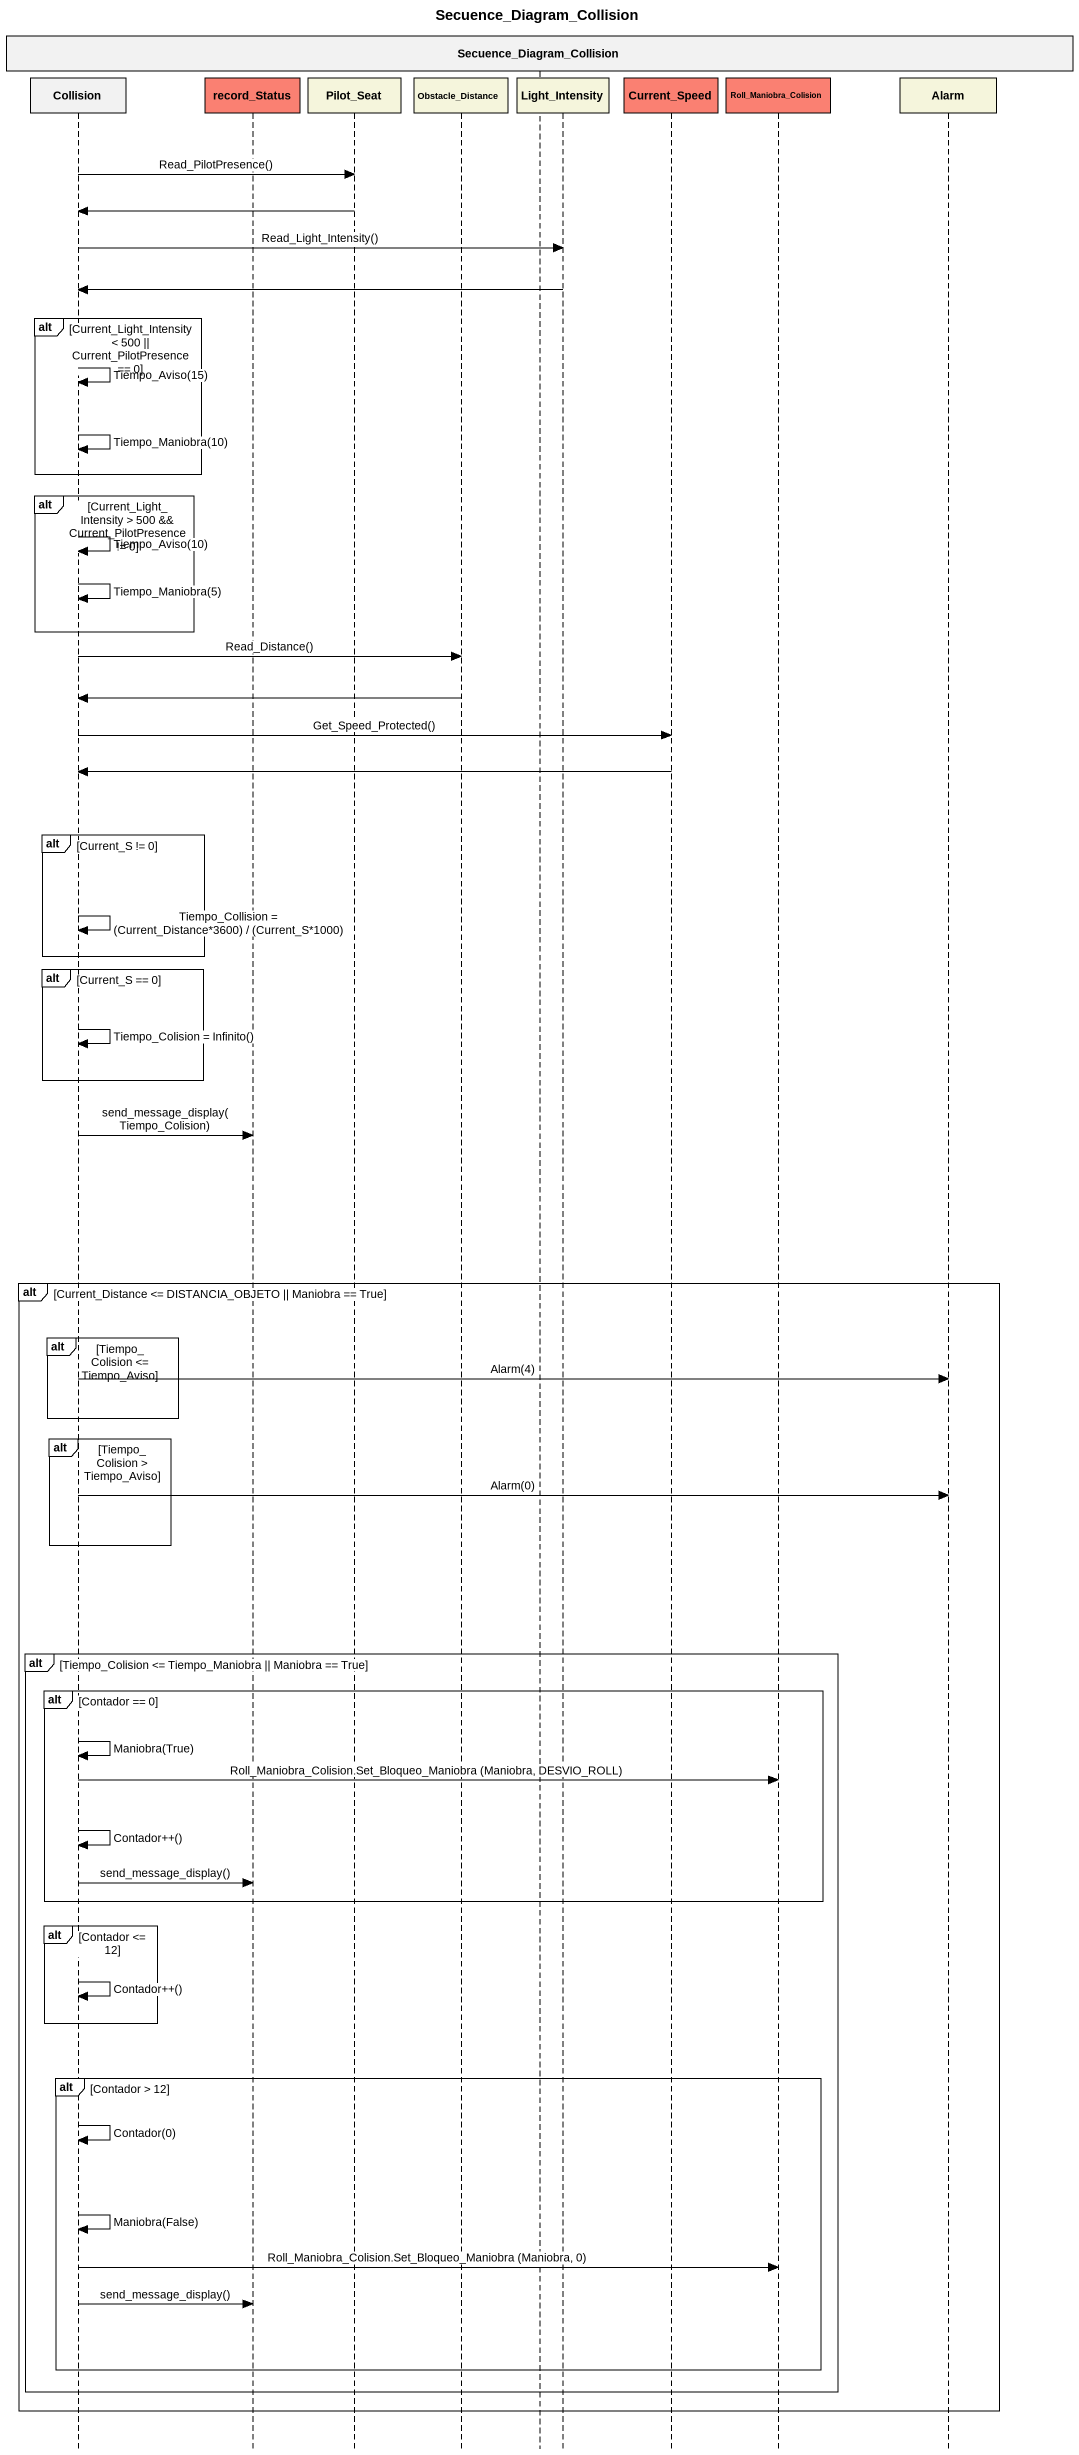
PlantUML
@startuml
title Secuence_Diagram_Collision
hide footbox
participant Collision
participant record_Status #FA8072
participant Pilot_Seat #F5F5DC
participant Obstacle_Distance #F5F5DC
participant Secuence_Diagram_Collision
participant Light_Intensity #F5F5DC
participant Current_Speed #FA8072
participant Roll_Maniobra_Colision #FA8072
participant Alarm #F5F5DC

Collision -> Pilot_Seat : Read_PilotPresence()
Pilot_Seat -> Collision
Collision -> Light_Intensity : Read_Light_Intensity()
Light_Intensity -> Collision
alt Current_Light_Intensity < 500 || Current_PilotPresence == 0
  Collision -> Collision : Tiempo_Aviso(15)
  Collision -> Collision : Tiempo_Maniobra(10)
end
alt Current_Light_Intensity > 500 && Current_PilotPresence != 0
  Collision -> Collision : Tiempo_Aviso(10)
  Collision -> Collision : Tiempo_Maniobra(5)
end
Collision -> Obstacle_Distance : Read_Distance()
Obstacle_Distance -> Collision
Collision -> Current_Speed : Get_Speed_Protected()
Current_Speed -> Collision
alt Current_S != 0
  Collision -> Collision : Tiempo_Collision = (Current_Distance*3600) / (Current_S*1000)
end
alt Current_S == 0
  Collision -> Collision : Tiempo_Colision = Infinito()
end
Collision -> record_Status : send_message_display(Tiempo_Colision)
alt Current_Distance <= DISTANCIA_OBJETO || Maniobra == True
  alt Tiempo_Colision <= Tiempo_Aviso
    Collision -> Alarm : Alarm(4)
  end
  alt Tiempo_Colision > Tiempo_Aviso
    Collision -> Alarm : Alarm(0)
  end
  alt Tiempo_Colision <= Tiempo_Maniobra || Maniobra == True
    alt Contador == 0
      Collision -> Collision : Maniobra(True)
      Collision -> Roll_Maniobra_Colision : Roll_Maniobra_Colision.Set_Bloqueo_Maniobra (Maniobra, DESVIO_ROLL)
      Collision -> Collision : Contador++()
      Collision -> record_Status : send_message_display()
    end
    alt Contador <= 12
      Collision -> Collision : Contador++()
    end
    alt Contador > 12
      Collision -> Collision : Contador(0)
      Collision -> Collision : Maniobra(False)
      Collision -> Roll_Maniobra_Colision : Roll_Maniobra_Colision.Set_Bloqueo_Maniobra (Maniobra, 0)
      Collision -> record_Status : send_message_display()
    end
  end
end
@enduml
